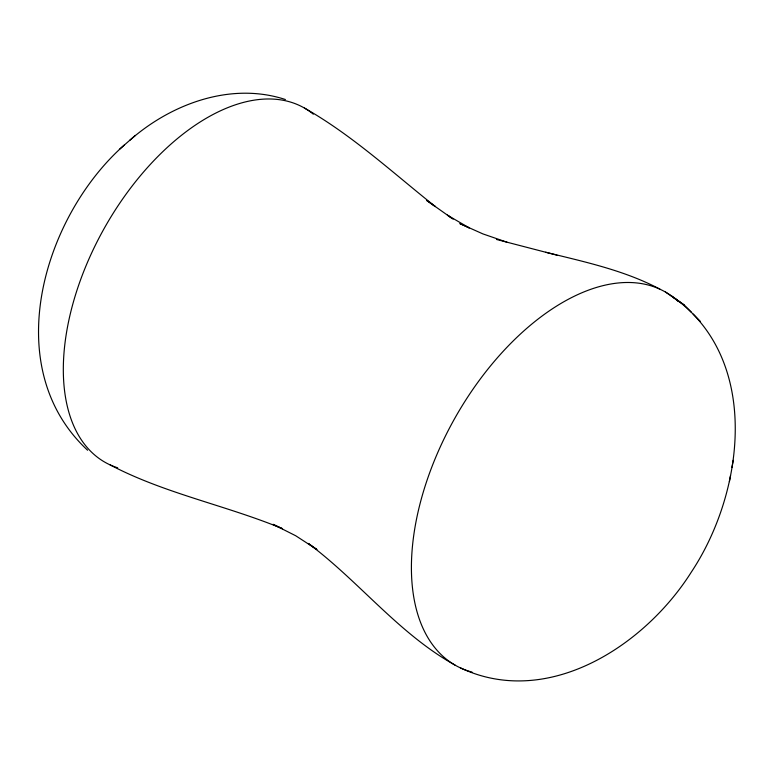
<?xml version="1.0" encoding="UTF-8"?>
<svg xmlns="http://www.w3.org/2000/svg" width="774" height="774" viewBox="0 0 774 774"><rect width="100%" height="100%" fill="white"/><g stroke="black" fill="none" stroke-linecap="round" stroke-linejoin="round"><path stroke-width="1.16" d="M460.675 668.001C548.089 709.052 645.013 645.584 691.356 572.044C744.946 491.316 761.645 357.153 670.806 295.445M729.408 481.612L730.53 475.488M731.933 467.515L733.239 460.327M124.324 145.028C43.228 216.527 -1.742 367.331 87.597 450.226M129.635 140.423C171.102 103.871 230.913 81.609 285.403 99.527M119.428 149.343L135.334 135.402M545.68 252.237C584.554 261.854 624.212 270.242 659.922 289.157M496.453 239.456L556.961 255.168M507.009 242.204L482.918 233.912L459.833 223.58L469.267 227.933L447.42 215.143L453.119 219.168M110.072 464.855C164.61 493.58 225.853 505.248 282.51 528.7L273.038 524.327L295.658 535.724L316.924 549.521L308.323 543.454C359.291 581.506 398.91 633.906 455.083 665.108M304.472 108.06C352.17 135.121 392.612 172.631 435.356 206.571L426.668 200.437L451.058 217.697M665.505 292.05L684.168 304.966L691.472 312.357M673.912 297.729L684.168 304.966M693.156 314.07L700.325 321.326M117.687 467.815A203.252 115.307 -60.8 0 1 103.319 229.994A203.252 115.307 -60.8 0 1 313.325 114.184M472.024 672.093A214.156 121.499 -60.8 0 1 454.086 419.576A214.156 121.499 -60.8 0 1 678.401 301.628"/></g></svg>
